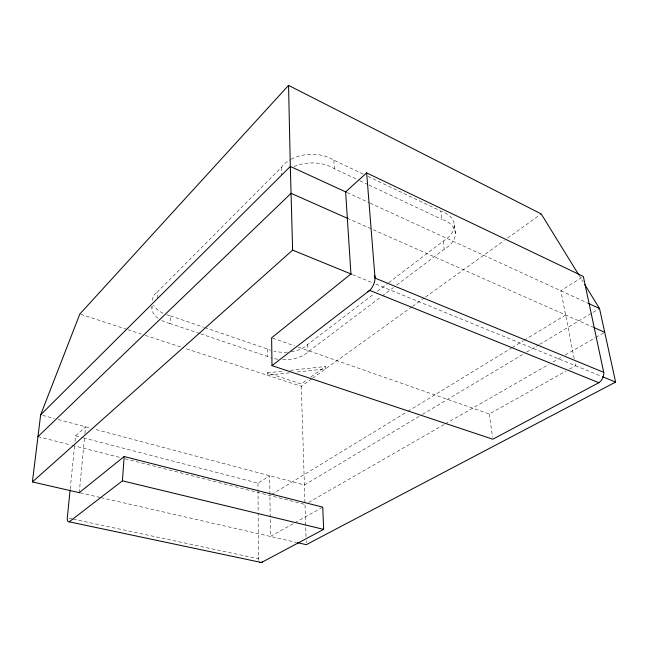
<?xml version="1.0" encoding="UTF-8"?>
<svg xmlns="http://www.w3.org/2000/svg" width="648" height="648" viewBox="0 0 648 648"><rect width="100%" height="100%" fill="white"/><g stroke="black" fill="none" stroke-linecap="round" stroke-linejoin="round"><path stroke-width="0.49" stroke-dasharray="3.24 2.43" d="M258.341 557.126L258.366 559.022A6.618 3.37 -77.9 0 0 258.722 560.65M199.633 333.526L170.027 323.522L170.408 315.819A27.864 15.601 3 0 1 166.593 314.685M157.472 298.347L157.877 291.454L281.402 167.362A32.724 21.983 -2.7 0 1 290.369 159.643M151.916 308.165L152.037 306.212M79.275 492.674L84.556 437.497M84.928 433.601L85.585 426.789L75.573 435.837L74.966 441.839M70.211 488.867L74.561 445.84M291.236 351.734A26.001 13.883 -1.2 0 0 307.735 344.469L374.244 293.738M377.452 291.3L387.869 283.354M388.67 282.739L443.159 241.186A30.707 18.816 -7.9 0 0 440.786 211.07L367.691 176.272M282.617 359.656A26.114 13.778 -1.2 0 0 307.994 351.913L381.324 296.646M382.134 296.039L393.409 287.542M396.633 285.112L444.18 249.286A30.877 18.703 -7.8 0 0 441.831 219.348L440.786 211.07M289.421 372.843L267.381 375.241L267.357 372.851L301.199 383.948L307.646 379.299M310.87 376.974L325.377 366.509L325.482 368.906L295.431 372.187M311.761 378.764L301.271 386.305L184.672 348.243M312.571 378.189L411.61 307.031M412.428 306.439L424.732 297.602M425.55 297.011L504.298 240.44M507.578 238.083L541.202 213.921M83.373 437.862L258.009 483.173L269.706 475.745L270.386 536.455L293.949 523.276M581.677 277.522L560.86 290.75L574.638 360.855M271.65 494.473L407.001 411.836M407.859 411.31L511.313 348.146M512.171 347.62L523.381 340.775M524.24 340.249L565.623 314.985M419.005 416.47L304.447 484.979L94.373 429.13M422.48 414.396L523.147 354.189M526.621 352.115L538.772 344.849M539.638 344.331L599.522 308.513M308.545 502.427L444.366 424.416M445.241 423.914L548.645 364.516M553.019 362.005L561.784 356.967M565.291 354.958L595.083 337.843M595.958 337.341L603.847 332.813M294.824 522.782L321.878 507.651M298.355 347.166L489.305 413.999L565.915 371.15M569.43 369.182L575.594 365.739L574.833 361.835M267.357 372.851L284.359 370.988M290.361 370.332L325.377 366.509M69.263 518.311L72.228 518.943M73.224 519.153L258.35 558.762L258.147 513.151M80.263 492.901L99.962 497.413M100.95 497.64L296.428 542.417M37.965 436.639L71.24 445.087M72.22 445.33L121.16 457.755M125.072 458.752L305.046 504.444M75.573 435.837L82.401 437.603M42.59 415.36L54.319 418.478M58.223 419.515L90.469 428.093M80.806 314.345L126.968 329.411M127.931 329.727L141.394 334.117M145.241 335.372L183.708 347.936M200.588 333.85L267.446 356.432A26.114 13.778 -1.2 0 0 270.589 357.656M170.408 315.819L203.683 327.208M204.63 327.54L267.365 349.013A26.001 13.883 -1.2 0 0 270.5 350.244M272.581 338.143L294.54 345.829M352.544 274.606L372.462 282.747M375.945 284.172L601.555 376.342M347.344 218.263L592.904 327.07M347.207 192.594L369.222 202.711M370.138 203.132L588.514 303.458M294.022 166.568A32.91 21.87 -2.7 0 1 334.376 168.763L358.968 180.338M359.875 180.768L368.072 184.623M368.987 185.053L441.831 219.348M291.187 159.197A32.724 21.983 -2.7 0 1 333.882 160.178L363.123 174.101M578.842 274.979L583.087 281.856M489.305 413.999L492.577 437.279M454.256 224.888L455.358 233.086M443.159 241.186L444.18 249.286M333.882 160.178L334.376 168.763M307.735 344.469L307.994 351.913M306.034 536.625L301.199 383.948M306.156 540.651L306.212 542.66M281.402 167.362L281.564 174.976M267.365 349.013L267.446 356.432M258.009 483.173L258.034 489.175M258.042 490.172L258.139 512.155M287.372 352.164A26.001 13.883 -1.2 0 1 273.95 351.2M163.077 313.243A27.864 15.601 3 0 1 153.6 305.151M152.402 300.348A27.864 15.601 3 0 1 157.877 291.454M170.027 323.522A28.002 15.495 2.9 0 1 161.036 320.153M158.12 318.33A28.002 15.495 2.9 0 1 152.11 306.569M277.765 359.267A26.114 13.778 -1.2 0 1 271.431 357.923"/><path stroke-width="0.97" d="M69.304 521.745L122.415 480.84L124.165 456.524L322.753 507.165L323.652 529.375L261.468 562.505L69.174 521.826A7.387 2.56 -75.4 0 1 67.262 518.165L70.114 489.864M79.688 492.772L32.4 481.934L40.638 414.841L79.842 314.029L288.546 85.382L541.202 213.921L578.316 274.12M40.638 414.841L290.32 166.455L288.546 85.382M37.965 436.639L291.057 193.323L347.45 218.311M366.647 172.903L345.643 191.873L350.933 273.95L271.625 337.802L271.99 365.634L492.845 439.214L599.206 382.506A9.266 6.901 -64.4 0 0 603.79 372.721L583.346 276.461L366.647 172.903L375.03 278.073L603.75 372.365M32.4 481.934L292.629 250.128L290.32 166.455L346.283 192.173M79.275 492.674L124.165 456.524M271.99 365.634L369.708 290.369L598.898 382.709M367.91 291.754L370 290.11A10.854 5.808 -67.5 0 0 375.03 278.478L374.836 275.724M262.416 562.002L261.314 562.561A6.618 3.37 -77.9 0 1 259.791 562.253M584.674 284.44L599.522 308.513L615.6 382.077L306.277 544.676L297.408 542.643M122.415 480.84L323.652 529.375M292.629 250.128L351.605 274.226M602.494 376.723L615.6 382.077M593.811 327.475L604.722 332.311M588.514 303.458L599.522 308.513"/></g></svg>
